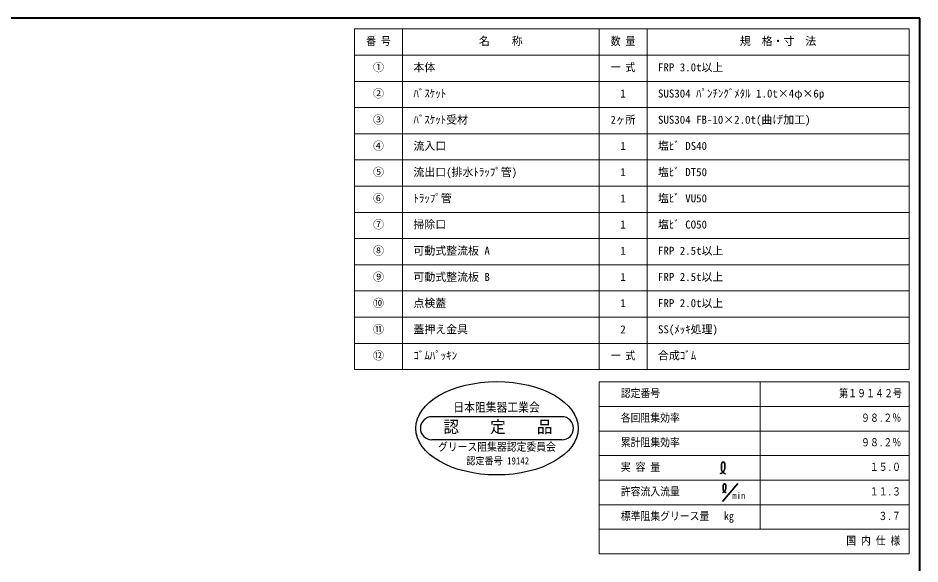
# Model space of a CAD drawing. Units: millimetres at full size, sheet at 1:5; details may follow other scales. Extents: x -1040 to 985, y -707 to 698.
# Drawn here: x -48 to 985, y 72 to 698 of the extents above; entities that cross this region are included whole.
import ezdxf
from ezdxf.enums import TextEntityAlignment as Align

# ---------------------------------------------------------------- set-up
doc = ezdxf.new("R2010")
doc.units = ezdxf.units.MM
doc.header["$LTSCALE"] = 5
doc.layers.add('0-0____1', color=7, linetype='Continuous', lineweight=18)
doc.styles.add('ＭＳ ゴシック', font='')
doc.styles.get('ＭＳ ゴシック').set_extended_font_data('MS Gothic')

msp = doc.modelspace()

# ---------------------------------------------------------------- linework, layer by layer
at = {"layer": '0-0____1', "color": 1, "lineweight": 40}
for p, q in [((985.027, 697.509), (-1039.973, 697.509)), ((985.027, -707.491), (985.027, 697.509))]:
    msp.add_line(p, q, dxfattribs=at)
at = {"layer": '0-0____1', "color": 3}
for p, q in [((972.527, 685.009), (337.527, 685.009)), ((392.527, 295.009), (392.527, 685.009)), ((617.527, 295.009), (617.527, 685.009)), ((672.527, 295.009), (672.527, 685.009)), ((972.527, 295.009), (972.527, 685.009)), ((972.527, 655.009), (337.527, 655.009)), ((972.527, 625.009), (337.527, 625.009)), ((972.527, 595.009), (337.527, 595.009)), ((972.527, 565.009), (337.527, 565.009)), ((972.527, 535.009), (337.527, 535.009)), ((972.527, 505.009), (337.527, 505.009)), ((972.527, 475.009), (337.527, 475.009)), ((972.527, 445.009), (337.527, 445.009)), ((972.527, 415.009), (337.527, 415.009)), ((972.527, 385.009), (337.527, 385.009)), ((972.527, 355.009), (337.527, 355.009)), ((972.527, 325.009), (337.527, 325.009)), ((617.527, 84.071), (617.527, 280.946)), ((972.527, 280.946), (617.527, 280.946)), ((801.902, 280.946), (801.902, 112.196)), ((972.527, 84.071), (972.527, 280.946)), ((972.527, 252.821), (617.527, 252.821)), ((972.527, 224.696), (617.527, 224.696)), ((972.527, 196.571), (617.527, 196.571)), ((972.527, 168.446), (617.527, 168.446)), ((972.527, 140.321), (617.527, 140.321)), ((972.527, 112.196), (617.527, 112.196)), ((972.527, 84.071), (617.527, 84.071))]:
    msp.add_line(p, q, dxfattribs=at)
at = {"layer": '0-0____1', "color": 5, "lineweight": 25}
for p, q in [((575.027, 241.102), (426.277, 241.102)), ((575.027, 214.54), (426.277, 214.54))]:
    msp.add_line(p, q, dxfattribs=at)
at = {"layer": '0-0____1', "color": 134, "lineweight": 35}
for p, q in [((776.596, 164.598), (758.919, 143.862)), ((759.807, 158.915), (759.79, 158.357)), ((759.79, 158.357), (759.811, 157.806)), ((759.841, 159.474), (759.807, 158.915)), ((759.811, 157.806), (759.89, 157.267)), ((759.853, 162.382), (759.834, 162.006)), ((759.834, 162.006), (759.834, 161.639)), ((759.834, 161.639), (759.847, 161.277)), ((759.87, 160.029), (759.841, 159.474)), ((759.847, 161.277), (759.863, 160.918)), ((759.877, 162.604), (759.853, 162.382)), ((759.863, 160.918), (759.875, 160.558)), ((759.877, 160.348), (759.87, 160.029)), ((759.875, 160.558), (759.877, 160.348)), ((759.901, 162.773), (759.877, 162.604)), ((759.89, 157.267), (759.971, 156.962)), ((759.961, 163.063), (759.901, 162.773)), ((760.045, 163.344), (759.961, 163.063)), ((759.971, 156.962), (760.021, 156.817)), ((760.021, 156.817), (760.124, 156.57)), ((760.16, 163.605), (760.045, 163.344)), ((760.119, 154.748), (760.444, 154.928)), ((760.124, 156.57), (760.246, 156.331)), ((760.31, 163.835), (760.16, 163.605)), ((760.246, 156.331), (760.385, 156.1)), ((760.499, 164.023), (760.31, 163.835)), ((760.385, 156.1), (760.541, 155.878)), ((760.444, 154.928), (760.748, 155.135)), ((760.629, 164.109), (760.499, 164.023)), ((760.541, 155.878), (760.712, 155.668)), ((760.717, 164.152), (760.629, 164.109)), ((760.712, 155.668), (760.817, 155.552)), ((760.879, 164.21), (760.717, 164.152)), ((760.748, 155.135), (760.911, 155.27)), ((760.817, 155.552), (760.897, 155.47)), ((761.051, 164.246), (760.879, 164.21)), ((760.897, 155.47), (761.039, 155.334)), ((760.911, 155.27), (761.047, 155.399)), ((761.039, 155.334), (761.187, 155.205)), ((761.047, 155.399), (761.263, 155.64)), ((761.227, 164.261), (761.051, 164.246)), ((761.187, 155.205), (761.34, 155.083)), ((761.402, 164.255), (761.227, 164.261)), ((761.263, 155.64), (761.46, 155.904)), ((761.34, 155.083), (761.498, 154.967)), ((761.571, 164.228), (761.402, 164.255)), ((761.46, 155.904), (761.64, 156.185)), ((761.498, 154.967), (761.661, 154.859)), ((761.663, 164.203), (761.571, 164.228)), ((761.64, 156.185), (761.804, 156.48)), ((761.913, 164.089), (761.663, 164.203)), ((761.804, 156.48), (761.956, 156.784)), ((762.25, 163.77), (761.913, 164.089)), ((761.956, 156.784), (762.039, 156.962)), ((762.039, 156.962), (762.122, 157.147)), ((762.122, 157.147), (762.255, 157.466)), ((762.484, 163.328), (762.25, 163.77)), ((762.255, 157.466), (762.377, 157.787)), ((762.377, 157.787), (762.486, 158.108)), ((762.636, 162.799), (762.484, 163.328)), ((762.486, 158.108), (762.581, 158.43)), ((762.581, 158.43), (762.66, 158.751)), ((762.726, 162.219), (762.636, 162.799)), ((762.66, 158.751), (762.698, 158.937)), ((762.698, 158.937), (762.733, 159.147)), ((762.775, 161.625), (762.726, 162.219)), ((762.733, 159.147), (762.778, 159.508)), ((762.792, 161.288), (762.775, 161.625)), ((762.778, 159.508), (762.805, 159.874)), ((762.802, 161.043), (762.792, 161.288)), ((762.814, 160.637), (762.802, 161.043)), ((762.805, 159.874), (762.816, 160.249)), ((762.816, 160.249), (762.814, 160.637)), ((758.842, 154.236), (759.055, 154.311)), ((759.055, 154.311), (759.419, 154.445)), ((759.419, 154.445), (759.775, 154.589)), ((759.775, 154.589), (760.119, 154.748)), ((761.661, 154.859), (761.757, 154.8)), ((761.757, 154.8), (761.884, 154.726)), ((761.884, 154.726), (762.106, 154.607)), ((762.106, 154.607), (762.333, 154.496)), ((762.333, 154.496), (762.563, 154.392)), ((762.563, 154.392), (762.797, 154.293)), ((762.797, 154.293), (763.031, 154.197)), ((763.031, 154.197), (763.168, 154.142))]:
    msp.add_line(p, q, dxfattribs=at)
at = {"layer": '0-0____1', "color": 3}
msp.add_lwpolyline([(972.527, 295.009), (337.527, 295.009), (337.527, 685.009)], dxfattribs=at)
at = {"layer": '0-0____1', "color": 134, "lineweight": 35}
for points in [[(756.489, 175.833), (756.772, 175.934), (757.257, 176.113), (757.732, 176.304), (758.19, 176.516), (758.625, 176.756), (759.029, 177.032), (759.247, 177.212), (759.428, 177.384), (759.716, 177.706), (759.979, 178.057), (760.218, 178.432), (760.438, 178.825), (760.64, 179.23), (760.751, 179.469), (760.861, 179.714), (761.039, 180.14), (761.201, 180.568), (761.347, 180.997), (761.473, 181.426), (761.578, 181.854), (761.629, 182.102), (761.677, 182.381), (761.737, 182.863), (761.772, 183.351), (761.786, 183.851), (761.784, 184.369), (761.768, 184.909), (761.754, 185.236), (761.731, 185.685), (761.667, 186.478), (761.546, 187.251), (761.344, 187.956), (761.032, 188.546), (760.583, 188.971), (760.25, 189.123), (760.126, 189.156), (759.902, 189.192), (759.668, 189.2), (759.433, 189.18)], [(759.433, 189.18), (759.204, 189.132), (758.988, 189.055), (758.871, 188.997), (758.698, 188.883), (758.445, 188.632), (758.246, 188.325), (758.092, 187.978), (757.98, 187.603), (757.9, 187.216), (757.868, 186.991), (757.836, 186.694), (757.811, 186.193), (757.811, 185.704), (757.828, 185.222), (757.849, 184.743), (757.865, 184.263), (757.868, 183.982), (757.859, 183.558), (757.82, 182.817), (757.775, 182.072), (757.752, 181.328), (757.779, 180.594), (757.885, 179.875), (757.993, 179.469), (758.06, 179.275), (758.197, 178.946), (758.36, 178.627), (758.546, 178.318), (758.754, 178.023), (758.981, 177.743), (759.121, 177.588), (759.228, 177.479), (759.417, 177.297), (759.614, 177.125), (759.819, 176.962), (760.03, 176.809), (760.247, 176.665), (760.375, 176.585), (760.544, 176.487)], [(760.544, 176.487), (760.84, 176.328), (761.142, 176.181), (761.45, 176.042), (761.761, 175.91), (762.074, 175.781), (762.256, 175.708)]]:
    msp.add_lwpolyline(points, dxfattribs=at)
at = {"layer": '0-0____1', "color": 5, "lineweight": 25}
for centre, start, end in [((426.277, 227.821), 90, 270), ((575.027, 227.821), 270, 90)]:
    msp.add_arc(centre, 13.281, start, end, dxfattribs=at)
msp.add_ellipse((500.652, 227.821), major_axis=(92.969, 0), ratio=0.575, dxfattribs=at)

# ---------------------------------------------------------------- texts
at = {"layer": '0-0____1', "style": 'ＭＳ ゴシック'}
for s, height, width, p in [('番 号', 9.164, 0.9, (350.964, 663.759)), ('数 量', 9.164, 0.9, (630.964, 663.759)), ('一 式', 9.164, 0.9, (630.964, 633.759)), ('2ヶ所', 9.164, 0.9, (630.964, 573.759)), ('一 式', 9.164, 0.9, (630.964, 303.759)), ('認定番号', 9.164, 0.9, (642.527, 260.634)), ('第１９１４２号', 9.164, 0.8, (892.527, 260.634)), ('日本阻集器工業会', 10.08, 0.9, (450.652, 243.79)), ('認\u3000\u3000定\u3000\u3000品', 13.75, 0.95, (439.402, 218.446)), ('各回阻集効率', 9.164, 0.9, (642.527, 232.509)), ('９８.２％', 9.164, 0.8, (917.527, 232.509)), ('累計阻集効率', 9.164, 0.9, (642.527, 204.384)), ('グリース阻集器認定委員会', 9.164, 0.9, (433.152, 199.259)), ('９８.２％', 9.164, 0.8, (917.527, 204.384)), ('認定番号 19142', 8.248, 0.9, (465.652, 183.946)), ('実 容 量', 9.164, 0.9, (642.527, 176.259)), ('１５.０', 9.164, 0.8, (927.527, 176.259)), ('許容流入流量', 9.164, 0.9, (642.527, 148.134)), ('１１.３', 9.164, 0.8, (927.527, 148.134)), ('標準阻集グリース量\u3000 ㎏', 9.164, 0.9, (642.527, 120.009)), ('３.７', 9.164, 0.8, (937.527, 120.009)), ('国 内 仕 様', 9.164, 0.9, (900.652, 91.884))]:
    msp.add_text(s, height=height, dxfattribs=dict(at, width=width)).set_placement(p, align=Align.BOTTOM_LEFT)
for s, height, p in [('名\u3000\u3000称', 9.164, (480.027, 663.759)), ('規\u3000格・寸\u3000法', 9.164, (778.777, 663.759)), ('①', 9.164, (358.777, 633.759)), ('本体', 9.164, (405.027, 633.759)), ('FRP 3.0t以上', 9.164, (685.027, 633.759)), ('②', 9.164, (358.777, 603.759)), ('ﾊﾞｽｹｯﾄ', 9.164, (405.027, 603.759)), ('1', 9.164, (641.902, 603.759)), ('SUS304 ﾊﾟﾝﾁﾝｸﾞﾒﾀﾙ 1.0t×4φ×6p', 9.164, (685.027, 603.759)), ('③', 9.164, (358.777, 573.759)), ('ﾊﾞｽｹｯﾄ受材', 9.164, (405.027, 573.759)), ('SUS304 FB-10×2.0t(曲げ加工)', 9.164, (685.027, 573.759)), ('④', 9.164, (358.777, 543.759)), ('流入口', 9.164, (405.027, 543.759)), ('1', 9.164, (641.902, 543.759)), ('塩ﾋﾞ DS40', 9.164, (685.027, 543.759)), ('⑤', 9.164, (358.777, 513.759)), ('流出口(排水ﾄﾗｯﾌﾟ管)', 9.164, (405.027, 513.759)), ('塩ﾋﾞ DT50', 9.164, (685.027, 513.759)), ('1', 9.164, (641.902, 513.759)), ('⑥', 9.164, (358.777, 483.759)), ('ﾄﾗｯﾌﾟ管', 9.164, (405.027, 483.759)), ('塩ﾋﾞ VU50', 9.164, (685.027, 483.759)), ('1', 9.164, (641.902, 483.759)), ('⑦', 9.164, (358.777, 453.759)), ('掃除口', 9.164, (405.027, 453.759)), ('1', 9.164, (641.902, 453.759)), ('塩ﾋﾞ CO50', 9.164, (685.027, 453.759)), ('⑧', 9.164, (358.777, 423.759)), ('可動式整流板 A', 9.164, (405.027, 423.759)), ('1', 9.164, (641.902, 423.759)), ('FRP 2.5t以上', 9.164, (685.027, 423.759)), ('⑨', 9.164, (358.777, 393.759)), ('可動式整流板 B', 9.164, (405.027, 393.759)), ('1', 9.164, (641.902, 393.759)), ('FRP 2.5t以上', 9.164, (685.027, 393.759)), ('⑩', 9.164, (358.777, 363.759)), ('点検蓋', 9.164, (405.027, 363.759)), ('1', 9.164, (641.902, 363.759)), ('FRP 2.0t以上', 9.164, (685.027, 363.759)), ('⑪', 9.164, (358.777, 333.759)), ('蓋押え金具', 9.164, (405.027, 333.759)), ('2', 9.164, (641.902, 333.759)), ('SS(ﾒｯｷ処理)', 9.164, (685.027, 333.759)), ('⑫', 9.164, (358.777, 303.759)), ('ｺﾞﾑﾊﾟｯｷﾝ', 9.164, (405.027, 303.759)), ('合成ｺﾞﾑ', 9.164, (685.027, 303.759)), ('min', 7.331, (770.072, 144.781))]:
    msp.add_text(s, height=height, dxfattribs=at).set_placement(p, align=Align.BOTTOM_LEFT)

doc.saveas('drawing.dxf')
